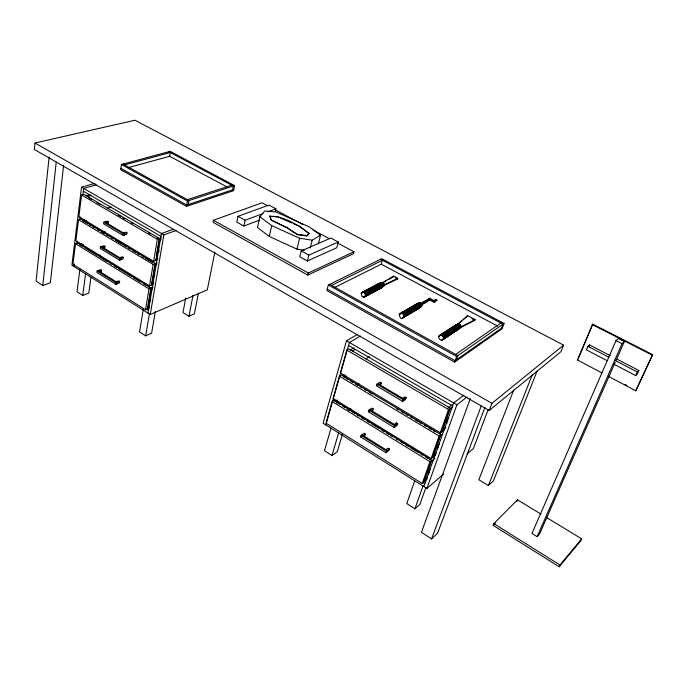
<?xml version="1.0" encoding="UTF-8"?>
<svg xmlns="http://www.w3.org/2000/svg" width="687" height="687" viewBox="0 0 687 687"><rect width="100%" height="100%" fill="white"/><g stroke="black" fill="none" stroke-linecap="round" stroke-linejoin="round"><path stroke-width="1.03" d="M34.985 143.008L34.35 149.5L489.221 410.491L560.901 351.71L563.58 345.14L134.944 120.242L34.985 143.008L491.944 403.321L563.58 345.14M49.129 156.98L36.076 281.138L42.766 285.491L50.349 282.743L63.599 165.55M42.766 285.491L56.222 162.166M94.969 183.377L81.547 187.147L71.895 265.242L150.255 314.517L207.302 289.837L214.868 251.957M75.518 243.713L72.968 264.246L145.532 309.803L147.731 308.867L151.243 288.025L77.803 242.958L75.518 243.713L149.036 288.926L151.243 288.025M78.498 219.694L75.888 240.742L149.543 285.904L151.75 285.011L155.365 263.61L80.808 218.973L78.498 219.694L153.132 264.461L155.365 263.61M81.564 195.039L78.876 216.645L153.648 261.361L155.889 260.51L159.59 238.526L83.891 194.369L81.564 195.039L157.34 239.334L161.436 237.925M73.973 266.547L74.29 263.954M76.867 243.318L77.133 241.206M79.907 219.033L80.164 216.92M82.938 194.747L83.728 188.41L96.103 184.915M79.89 269.416L77.021 291.743L82.732 295.419L88.829 293.066L90.967 277.17M82.732 295.419L85.557 273.95M99.744 272.344L101.41 271.726L101.616 270.249L100.654 269.656L97.133 270.944L96.936 272.421L115.931 284.281L119.426 282.924L119.65 281.447L118.662 280.837L116.172 281.79M103.076 248.411L104.759 247.827L104.974 246.307L103.995 245.714L100.439 246.942L100.233 248.462L119.521 260.201L123.042 258.922L123.274 257.402L122.277 256.792L119.761 257.702M108.203 223.292L108.417 221.738L107.421 221.154L103.84 222.305L103.625 223.868L123.205 235.486L126.76 234.276L126.992 232.713L125.979 232.112L123.445 232.979M121.453 164.485L120.706 169.689L186.529 206.349L233.58 190.677L234.611 185.61L170.196 151.363L121.453 164.485L187.482 201.051L234.611 185.61M115.931 284.281L116.155 282.795L119.65 281.447M119.521 260.201L119.753 258.681L123.274 257.402M123.205 235.486L123.437 233.923L126.992 232.713M361.147 293.486L362.101 296.501L364.308 297.059L381.809 287.707C383.595 286.075 381.628 282.546 379.301 283.284L361.748 292.533L361.147 293.486L363.99 291.992M116.936 283.894L117.159 282.409L98.147 270.575M364.308 297.059C367.098 295.728 364.316 290.756 361.748 292.533M382.333 286.565C385.467 286.994 384.222 281.593 381.543 282.555L363.329 292.198M143.334 309.141L139.547 331.915L145.678 335.857L151.612 333.169L155.356 311.503M145.532 309.803L149.036 288.926M149.543 285.904L153.132 264.461M153.648 261.361L157.34 239.334M150.505 290.73L147.473 308.712L149.431 307.879M154.618 266.324L151.501 284.856L153.467 284.057M156.361 255.976L158.834 241.326M154.008 276.784L154.317 274.955L154.833 275.264M147.988 313.1L161.462 233.486L173.596 229.209M399.25 314.517C401.655 325.93 407.606 308.918 399.25 314.517L403.836 311.846M145.678 335.857L149.388 314.088M150.255 314.517L163.841 234.868L175.966 230.566M419.559 307.501L419.869 306.539L421.87 305.354C422.196 303.345 418.958 301.61 418.125 303.886M415.781 304.882C417.292 301.335 422.179 305.955 419.465 308.18L402.505 318.175M419.233 307.853L421.243 306.668L421.87 305.354M186.529 206.349L187.482 201.051M188.255 204.537L188.968 200.57L122.982 164.064M185.73 297.986L182.982 312.551L188.985 316.252L194.395 313.804L198.44 293.057M438.83 336.372C437.945 338.7 441.303 341.594 443.124 339.438L458.968 329.013C460.633 326.729 456.992 323.156 455.017 325.501L438.83 336.372L440.599 335.222M443.124 339.438C444.798 337.128 441.123 333.453 439.105 335.831M188.985 316.252L192.987 295.41M267.758 205.834L262.073 202.802L213.425 220.244L213.039 222.236L307.793 275.083L353.419 253.726L353.951 251.777L337.849 243.189M456.924 325.483C457.525 321.714 462.935 325.612 460.247 327.819L443.398 338.897M232.489 189.861L233.262 186.048L168.796 151.733M275.238 211.613L275.882 208.796L268.875 205.07L237.985 216.311L236.775 222.116L243.894 226.032L259.738 220.046M243.894 226.032L245.13 220.218L262.984 213.588M318.321 243.962L320.554 235.186L309.562 227.053L276.08 211.957L264.718 210.995L259.832 216.731L257.47 227.509L269.27 236.474L296.973 249.132L304.272 250.248M269.768 216.302C282.915 215.709 298.484 225.01 308.987 233.322L306.866 235.942L297.711 234.748L286.342 227.44L271.408 220.338L269.768 216.302L276.062 216.749M271.408 220.338L269.836 215.967M269.27 236.474L271.726 225.628L259.832 216.731M277.187 216.491L291.786 223.052M286.342 227.44L271.485 220.003M298.716 225.628L308.91 233.657M297.711 234.748L286.419 227.105M296.973 249.132L299.618 238.252L271.726 225.628M301.224 250.91L299.781 256.801L307.381 260.983L336.776 247.741L338.287 242.013L330.825 238.046L301.224 250.91L308.858 255.083L338.287 242.013M306.866 235.942L308.987 233.322M310.223 248.084L312.19 240.192L320.554 235.186M307.381 260.983L308.858 255.083M307.793 275.083L308.308 273.04L353.951 251.777M328.334 285.019L326.875 290.532L454.674 362.118L502.077 328.747L504.043 323.414L381.732 258.698L328.334 285.019L456.649 356.476L504.043 323.414M357.592 334.38L346.488 340.786L323.096 423.209L426.876 488.474L443.733 473.987M332.173 401.543L326.016 423.123L422.23 483.536L424.042 481.999L431.805 460.204L334.148 400.272L332.173 401.543L429.985 461.698L431.805 460.204M339.404 376.201L333.066 398.417L431.11 458.53L432.93 457.044L440.925 434.562L341.396 374.982L339.404 376.201L439.105 436.013L440.925 434.562M346.858 350.104L340.331 372.981L440.264 432.75L442.084 431.307L450.337 408.121L348.859 348.927L346.858 350.104L448.517 409.521L450.337 408.121M325.827 424.927L349.391 342.47L360.46 336.029M331.014 428.121L324.479 450.715L331.958 455.524L337.248 451.754L342.418 434.356M334.354 287.63L381.242 264.186L382.384 260.27L331.632 285.414M331.958 455.524L338.622 432.904M397.79 278.312L383.947 284.985L383.741 285.655L397.593 278.974L397.79 278.312L393.668 276.114L393.471 276.775L388.971 279.386M385.939 449.702L388.043 448.113L389.349 448.92L388.842 450.474L385.905 452.716L360.649 436.958L361.122 435.403L364.127 433.257L365.407 434.055L364.926 435.601L363.5 436.623M394.192 424.403L396.296 422.866L397.636 423.673L397.103 425.27L394.158 427.443L368.421 411.762L368.91 410.165L371.925 408.095L373.23 408.885L372.732 410.483M380.778 384.591L381.285 382.942L379.963 382.161L376.931 384.162L376.424 385.811L402.668 401.388L405.631 399.293L406.172 397.644L404.806 396.837L402.694 398.323M377.292 385.235L377.798 383.586L404.059 399.13L403.518 400.787M434.957 301.911L435.18 301.241L429.564 298.227L428.568 299.352L428.782 298.682L434.399 301.696L437.009 300.15L435.687 299.438L433.858 300.528M429.504 299.858L434.184 302.366L434.399 301.696M435.472 300.107L435.687 299.438M385.905 452.716L386.412 451.161L389.349 448.92M394.158 427.443L394.682 425.837L397.636 423.673M402.668 401.388L403.209 399.731L406.172 397.644M386.747 452.072L387.253 450.517L361.989 434.785M395.008 426.816L395.532 425.219L369.778 409.572M395.772 424.463L396.296 422.866M437.009 300.15L434.184 302.366M456.735 325.209L467.589 315.625L475.086 319.635L474.846 320.305L460.883 327.459L461.114 326.772L475.086 319.635M467.349 316.295L467.589 315.625M454.674 362.118L456.649 356.476M456.391 359.851L457.868 355.626L329.708 284.341M414.811 480.617L406.781 503.588L414.896 508.801L419.826 504.498L425.88 487.59M422.23 483.536L429.985 461.698M431.11 458.53L439.105 436.013M440.264 432.75L448.517 409.521M443.965 424.824L442.205 429.787L445.537 427.151M444.669 422.831L449.264 409.924L452.664 407.305M430.551 469.341L428.121 471.368L427.46 473.231L428.98 474.176M439.586 444.128L437.104 446.138L436.417 448.061L437.971 448.997M448.851 418.177L446.37 420.118L445.665 422.101L447.246 423.037M414.896 508.801L423.08 485.821M428.13 473.652L428.8 471.789M437.112 448.474L437.791 446.559M446.361 422.514L447.074 420.538M423.853 486.568L453.686 402.951L463.905 395.137M426.876 488.474L456.907 404.815L467.091 396.966M470.294 398.632L421.432 532.305L431.565 538.909L437.516 533.335L484.893 407.297M501.51 328.163L502.987 324.152L380.529 259.282M431.565 538.909L481.192 406.034M488.131 409.641L473.446 448.465L467.023 453.987M489.221 410.491L491.944 403.321M513.696 390.122L478.848 479.749L488.397 485.572L493.403 480.874L537.2 370.834M488.397 485.572L532.245 374.887M546.414 517.423L581.709 538.866L580.901 540.575L559.158 566.758L493.129 525.383L493.841 523.64L517.466 499.827L540.987 514.116M516.753 501.527L517.466 499.827M601.889 372.895L577.415 359.971L592.718 324.17L652.65 354.638L635.784 390.791L608.484 376.373M578.317 358.562L592.718 324.17M610.417 355.754L589.566 344.934L587.935 346.325L586.44 349.872L607.291 360.744M588.819 346.703L589.566 344.934M616.145 360.211L624.363 341.568L618.36 338.511L615.999 340.606L531.97 533.456L537.14 536.65L539.578 533.945L615.277 362.178M537.14 536.65L622.018 343.68L624.363 341.568M380.641 283.585L381.543 282.555M613.929 364.196L635.724 375.566L637.356 371.993L638.858 370.499L617.055 359.189M638.858 370.499L637.235 374.063L635.724 375.566M635.784 390.791L652.65 354.638M559.158 566.758L559.965 565.006L581.709 538.866M454.742 326.033L455.017 325.501M381.886 287.037L381.577 287.389L383.655 286.29M493.129 525.383L495.344 523.151M442.196 340.117L458.968 329.013M577.415 359.971L577.904 359.541M427.408 477.808L424.145 480.557L430.792 461.887L434.871 458.512M423.707 481.793L426.971 479.037M459.182 323.156L461.638 321.095M463.27 319.721L466.533 316.982M435.85 454.15L432.587 456.829L439.886 436.305L442.385 434.313M429.564 459.955L435.292 455.258M433.033 455.558L436.305 452.888M439.465 433.729L444.48 429.753M441.732 431.093L445.906 427.795M447.993 408.026L452.252 404.763M363.268 435.584L365.407 434.055M360.649 436.958L361.508 436.339M502.566 327.416L455.172 360.709L327.235 289.158M455.687 354.406L500.909 323.053M368.421 411.762L369.28 411.17M371.083 410.362L373.23 408.885M348.197 410.079L350.859 408.301M379.13 384.377L381.285 382.942M443.519 338.262L459.363 327.862M460.822 327.021L457.877 329.313L460.591 327.476M458.031 328.97L460.247 327.819M441.595 340.22L456.572 330.361M443.27 336.922L460.728 325.398M460.891 325.947L458.968 327.21L458.109 325.707L460.041 324.444M443.476 337.592L459.32 327.201M459.002 327.768L460.925 326.505M442.445 335.771L458.306 325.423M442.917 336.304L460.436 324.882M336.673 402.9L338.451 401.74M455.962 325.355L457.259 324.513M441.26 335.119L458.53 323.852M456.099 325.2L459.053 323.912M441.878 335.368L457.757 325.037M459.569 324.118L457.121 325.174M439.517 335.411L455.936 324.822M440.625 335.041L456.529 324.719M443.252 333.496L445.906 331.778M447.675 330.627L451.204 328.334M455.661 325.423L458.04 323.938M334.818 401.758L337.489 400.023M357.171 384.634L358.949 383.492M343.964 377.661L346.695 375.961M342.985 375.961L344.805 374.827M365.879 358.872L369.52 356.63M352.371 351.134L355.11 349.503M350.439 350.009L354.106 347.837M405.004 316.054L406.833 314.972M408.671 313.89L410.5 312.808M413.248 311.185L415.077 310.103M403.647 316.947L421.569 306.316M401.938 318.279L419.851 307.767M379.301 283.284L371.83 287.467M379.456 283.645L378.76 284.229L381.989 282.46M421.363 305.08L429.89 300.064L430.105 299.395L421.578 304.401M421.835 304.805L419.826 305.99L419.371 304.942L421.38 303.766M403.698 315.668L420.169 305.973M403.75 316.329L420.221 306.625M419.774 307.055L421.784 305.87M421.002 303.336L418.993 304.513L418.538 304.195L420.547 303.019M422.591 302.855L426.009 300.854M403.149 314.397L419.637 304.736M419.663 305.44L421.663 304.264M403.492 315.007L419.972 305.329M381.809 287.707L363.767 297.17M405.673 310.773L408.43 309.167M419.079 302.864L417.069 304.032L420.049 302.83M401.552 313.255L419.551 302.769M402.144 313.487L418.641 303.852M402.685 313.882L419.182 304.229M421.105 303.182L429.564 298.227M399.886 313.564L416.906 303.671M399.499 313.985L417.464 303.56M381.062 283.422L393.668 276.114M384.462 281.996L386.266 280.957M421.243 306.668L419.362 306.737M419.465 308.18L417.825 308.489M382.17 286.084L384.248 284.985M365.475 295.212L382.504 286.161M382.092 286.599L384.162 285.491M365.381 295.831L383.964 285.938M363.191 297.11L366.034 295.599M368.876 294.088L377.403 289.553M365.14 296.363L382.178 287.295M365.209 293.907L384.033 283.903M384.205 284.444L382.127 285.543L381.68 284.512M365.415 294.56L382.453 285.526M363.895 292.43L380.967 283.448M382.47 282.503L380.392 283.602L382.942 282.692M364.428 292.808L381.483 283.817M383.38 283.001L380.864 283.783M364.874 293.315L383.758 283.413M362.753 292.147L379.834 283.173M361.379 292.954L369.924 288.463M365.896 290.996L369.692 288.995M376.339 285.5L378.236 284.504M458.555 329.425L457.456 329.786M147.679 307.536L149.629 306.703M150.685 289.674L152.651 288.875M150.144 288.334L153.098 287.14M151.698 283.645L153.673 282.855M154.79 265.311L156.773 264.547M155.228 263.619L157.211 262.863M157.615 259.6L155.623 260.356L155.837 259.111L157.821 258.364M267.939 211.742L275.882 208.796M99.108 271.176L101.616 270.249M159.006 240.278L161.007 239.557M98.207 255.822L100.233 255.109M102.44 247.183L104.974 246.307M80.233 245.396L83.29 244.374M79.847 244.194L81.882 243.507M101.977 232.524L104.974 231.528M233.838 189.414L186.77 205.027L120.895 168.384M187.328 199.659L231.665 185.198M105.858 222.562L108.417 221.738M83.247 221.48L86.27 220.527M82.826 220.304L84.844 219.677M107.241 208.23L111.277 206.985M87.378 196.637L91.448 195.452M85.927 195.786L89.997 194.61M128.014 167.697L169.672 156.275L170.299 152.531L124.51 164.914M380.735 287.716L381.191 287.621M418.821 308.077L417.842 308.111M458.796 328.068L459.311 328.128M297.797 234.413L306.952 235.607M299.618 238.252L312.19 240.192M293.744 223.885L297.651 225.542M592.228 324.565L652.203 355.076M615.999 340.606L622.018 343.68M587.935 346.325L608.845 357.188M614.547 360.151L637.356 371.993M624.947 384.368L626.827 385.364M381.294 264.212L497.723 326.145M275.341 209.87L302.804 224.512M313.22 230.068L329.322 238.647M169.122 155.983L227.766 187.336M395.119 277.651L397.593 278.974M472.038 318.802L474.846 320.305M237.985 216.311L245.13 220.218M213.425 220.244L308.308 273.04M81.547 187.147L163.841 234.868M346.488 340.786L456.907 404.815M83.376 191.226L160.973 236.362M348.532 345.458L452.604 405.983M88.735 197.856L91.508 199.47M97.047 202.708L99.821 204.322M118.293 215.108L121.058 216.723M122.913 217.796L124.759 218.878M131.217 222.648L133.072 223.73M148.77 232.893L150.616 233.975M157.083 237.745L158.929 238.827M446.37 420.118L447.95 421.054M104.862 221.978L124.459 233.58L124.227 235.143L123.205 234.542M103.84 222.305L123.437 233.923M376.931 384.162L403.209 399.731M84.681 221.858L87.412 223.49M89.233 224.58L91.053 225.671M92.865 226.762L94.686 227.852M97.417 229.484L99.237 230.574M101.968 232.206L104.69 233.846M106.511 234.937L108.331 236.027M111.062 237.659L112.883 238.75M115.605 240.381L121.977 244.194M123.797 245.285L126.52 246.916M128.34 248.007L130.161 249.098M132.892 250.738L135.622 252.369M137.443 253.46L139.255 254.551M141.986 256.182L143.806 257.273M145.627 258.364L152.9 262.717M346.205 378.511L348.043 379.61M350.799 381.259L352.637 382.358M355.394 384.016L358.15 385.665M359.988 386.764L361.826 387.863M364.582 389.512L366.42 390.62M369.177 392.268L371.933 393.917M396.743 408.782L398.58 409.881M401.337 411.53L404.093 413.179M405.931 414.278L407.769 415.386M410.525 417.035L412.363 418.134M415.12 419.783L417.876 421.44M419.714 422.539L421.552 423.639M424.308 425.287L426.146 426.387M428.903 428.044L431.659 429.693M433.497 430.792L435.335 431.891M437.104 446.138L438.658 447.074M101.461 246.59L120.757 258.312L120.534 259.841L119.529 259.231M100.439 246.942L119.753 258.681M368.91 410.165L394.682 425.837M80.731 245.233L83.453 246.899M85.274 248.016L97.983 255.822M99.795 256.929L107.06 261.395M109.783 263.061L111.595 264.177M114.317 265.852L117.039 267.518M118.86 268.634L131.56 276.44M133.381 277.548L140.637 282.013M143.368 283.679L146.091 285.354M147.903 286.47L150.625 288.136M337.094 402.625L339.825 404.3M342.555 405.974L345.286 407.657M347.107 408.774L349.838 410.448M351.658 411.565L355.299 413.806M357.12 414.922L358.94 416.039M361.671 417.713L364.402 419.396M367.133 421.071L369.864 422.745M371.684 423.862L378.966 428.336M381.697 430.01L384.437 431.685M386.257 432.81L388.988 434.485M390.809 435.601L392.629 436.717M396.27 438.959L398.091 440.075M400.822 441.75L403.552 443.424M405.373 444.541L409.014 446.782M410.835 447.898L418.117 452.372M420.848 454.047L422.668 455.163M425.399 456.838L428.13 458.521M428.121 471.368L429.641 472.312M97.133 270.944L116.155 282.795M361.122 435.403L386.412 451.161M493.841 523.64L559.965 565.006M145.721 308.755L148.435 310.455M423.037 482.686L424.841 483.811M150.238 299.034L149.938 300.812L150.444 301.129L150.745 299.352L150.238 299.034M158.499 250.223L158.182 252.103L158.697 252.412L159.015 250.532L158.499 250.223"/></g></svg>
